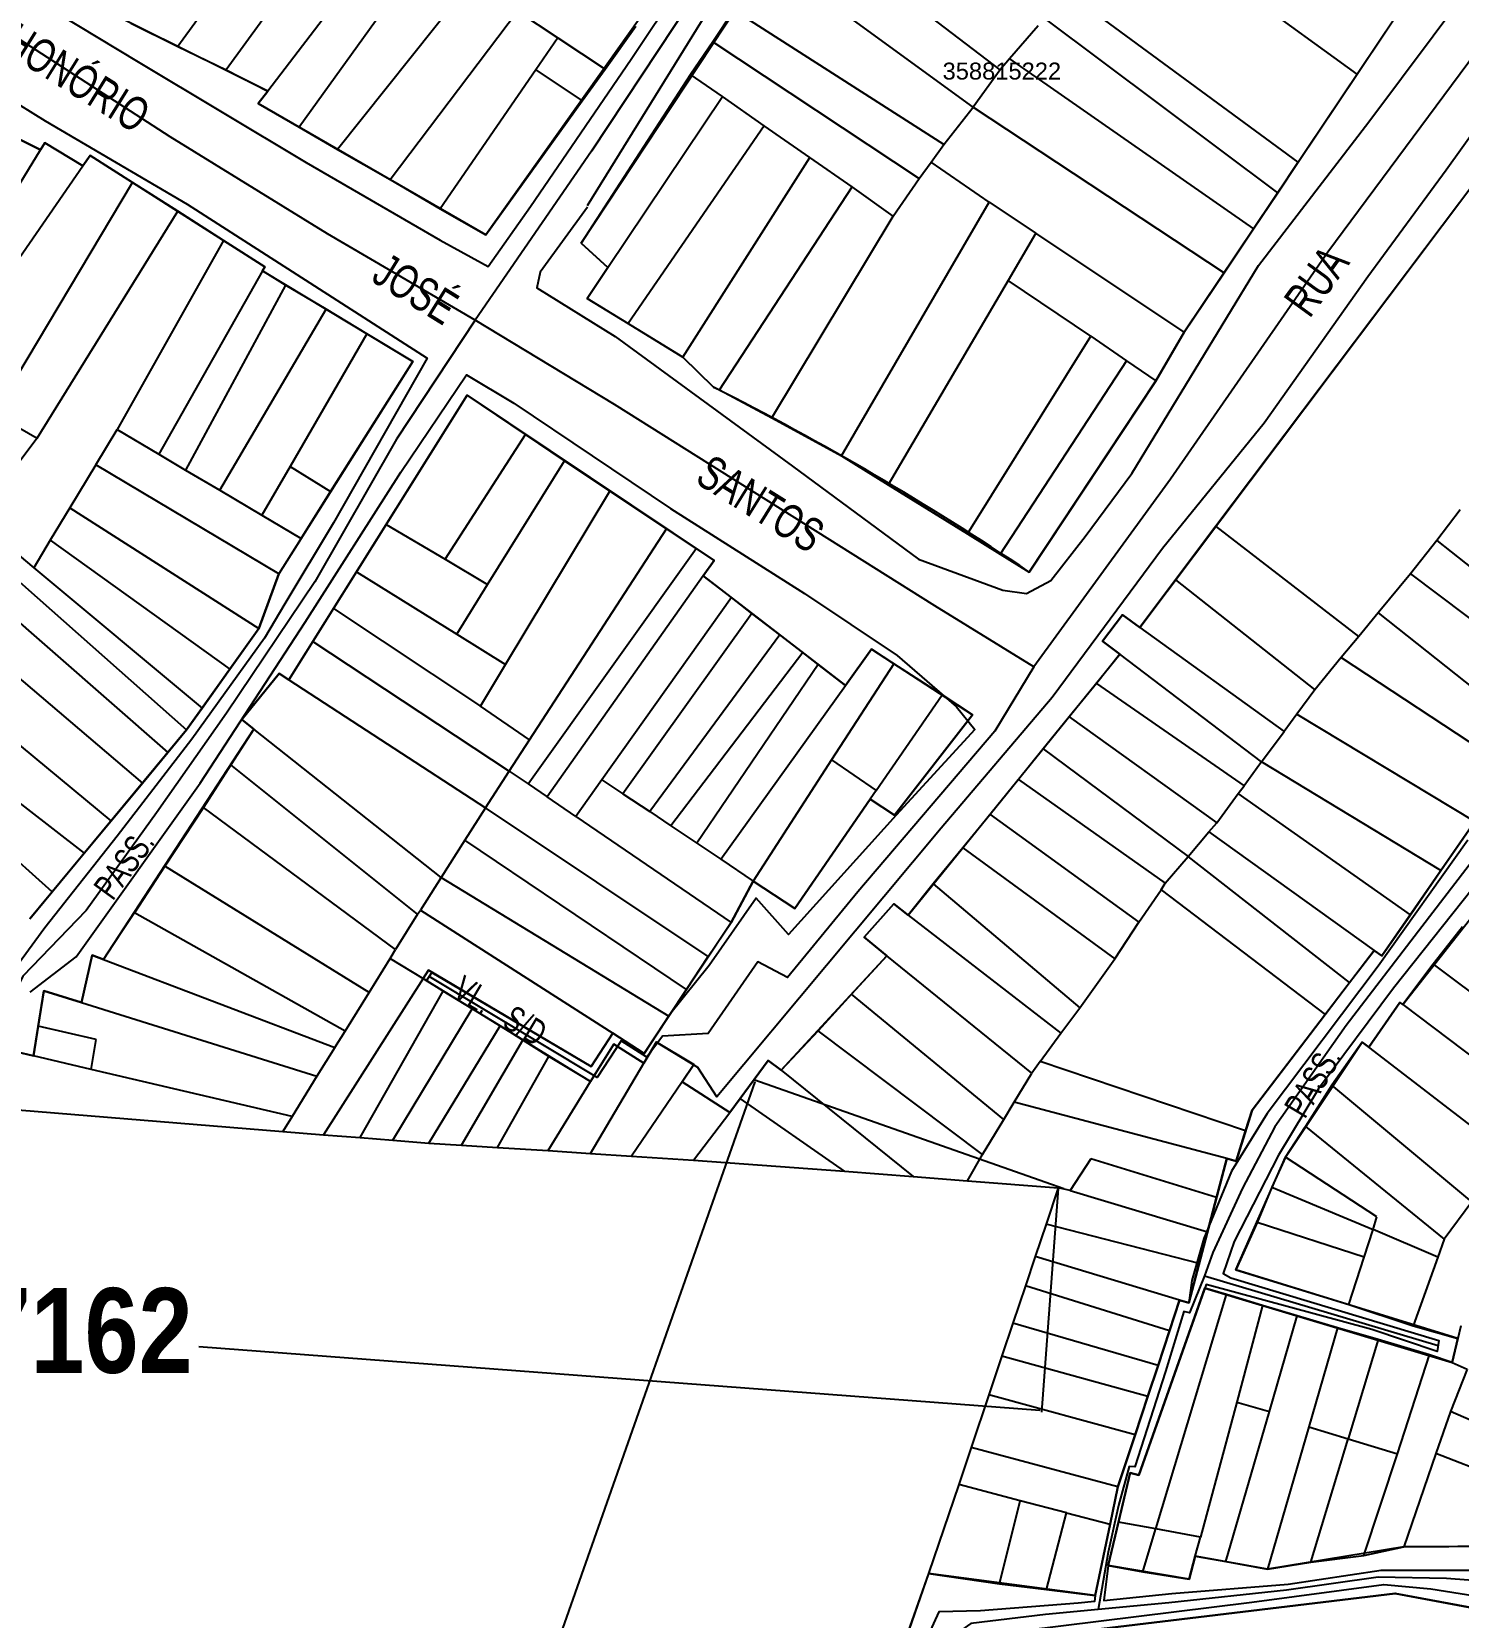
# Model space of a CAD drawing. Extents: x 201512 to 203323, y 4836571 to 4838029.
# Drawn here: x 201778.4 to 201946.7, y 4836963.6 to 4837150.5 of the extents above; entities that cross this region are included whole.
import ezdxf

# ---------------------------------------------------------------- set-up
doc = ezdxf.new("R2010")
doc.units = 0
doc.header["$LTSCALE"] = 1.5
doc.header["$MEASUREMENT"] = 0
doc.layers.get('0').update_dxf_attribs({"linetype": 'CONTINUOUS'})
doc.layers.get('Defpoints').update_dxf_attribs({"linetype": 'CONTINUOUS'})
for name, color, linetype in [('CD-MALHA-LOTES', 40, 'CONTINUOUS'), ('CD_TXT_QUADRA', 7, 'CONTINUOUS'), ('RU-QUADRAS', 6, 'CONTINUOUS'), ('SV-EIXO-RUA-N-PAV', 6, 'CONTINUOUS'), ('SV-RUA-NAO-PAV-S-GUIA-C-GUIA', 7, 'CONTINUOUS'), ('SV-TXT-RUA-N-PAV-S-GUIA-C-GUIA', 7, 'CONTINUOUS')]:
    doc.layers.add(name, color=color, linetype=linetype)
doc.styles.add('3588-15-2D_TXT$0$ARIAL', font='arial.ttf')
doc.styles.add('ARIAL', font='arial.ttf')
doc.styles.add('MONOTXT', font='arial.ttf', dxfattribs={"height": 0.2})
doc.styles.get("Standard").update_dxf_attribs({"font": 'swisscbo.ttf'})
doc.dimstyles.get("Standard").update_dxf_attribs({"dimtxt": 0.18, "dimasz": 0.18, "dimexe": 0.18, "dimexo": 0.0625, "dimgap": 0.09, "dimtad": 0, "dimtih": 1, "dimtoh": 1, "dimdec": 4, "dimzin": 0, "dimdsep": 46, "dimtxsty": 'Standard', "dimcen": 0.09, "dimadec": 0, "dimazin": 0, "dimtfac": 1, "dimtdec": 4, "dimtofl": 0, "dimtmove": 0, "dimatfit": 3, "dimfxl": 1, "dimtolj": 1, "dimtzin": 0, "dimarcsym": 0})

# ---------------------------------------------------------------- blocks, each defined once
blk = doc.blocks.new('*D14')
at = {"color": 0, "lineweight": -2, "transparency": 16777216}
for p, q in [((201651.5, 4837032.88), (201649.5, 4837006.52)), ((201899.51, 4837014.15), (201897.51, 4836987.79)), ((201649.7, 4837006.69), (201748.89, 4836999.2)), ((201897.35, 4836987.99), (201798.16, 4836995.48))]:
    blk.add_line(p, q, dxfattribs=at)
at = {"color": 0, "transparency": 16777216}
for points in [[(201649.7, 4837006.72), (201649.7, 4837006.66), (201649.52, 4837006.7)], [(201897.35, 4836988.02), (201897.35, 4836987.96), (201897.53, 4836987.97)]]:
    blk.add_solid(points, dxfattribs=at)
at = {"layer": 'Defpoints', "color": 0, "transparency": 16777216}
for p in [(201651.5, 4837032.94), (201899.51, 4837014.21), (201897.53, 4836987.97)]:
    blk.add_point(p, dxfattribs=at)
at = {"color": 0, "transparency": 16777216, "insert": (201773.52, 4836997.34), "char_height": 10, "attachment_point": 5}
blk.add_mtext('\\A1;248.7162', dxfattribs=at)
blk = doc.blocks.new('*D15')
at = {"color": 0, "lineweight": -2, "transparency": 16777216}
for p, q in [((201863.73, 4837026.73), (201809.9, 4836873.95)), ((201900.15, 4837014.09), (201863.62, 4837026.96)), ((201752.39, 4836710.72), (201806.22, 4836863.5)), ((201788.69, 4836697.74), (201752.16, 4836710.61))]:
    blk.add_line(p, q, dxfattribs=at)
at = {"color": 0, "transparency": 16777216}
for points in [[(201863.71, 4837026.74), (201863.76, 4837026.72), (201863.79, 4837026.9)], [(201752.36, 4836710.73), (201752.42, 4836710.71), (201752.33, 4836710.55)]]:
    blk.add_solid(points, dxfattribs=at)
at = {"layer": 'Defpoints', "color": 0, "transparency": 16777216}
for p in [(201863.79, 4837026.9), (201900.21, 4837014.06), (201788.75, 4836697.72)]:
    blk.add_point(p, dxfattribs=at)
at = {"color": 0, "transparency": 16777216, "insert": (201808.06, 4836868.72), "char_height": 10, "attachment_point": 5}
blk.add_mtext('\\A1;335.4065', dxfattribs=at)

msp = doc.modelspace()

# ---------------------------------------------------------------- linework, layer by layer
at = {"layer": 'CD-MALHA-LOTES', "linetype": 'Continuous'}
for p, q in [((201815.39, 4837175.78), (201795.65, 4837148.8)), ((201820.39, 4837172.2), (201801.37, 4837146.02)), ((201825.43, 4837168.59), (201806.27, 4837143.53)), ((201829.13, 4837165.94), (201809.99, 4837139.28)), ((201892.64, 4837146.03), (201868.77, 4837164.27)), ((201834.69, 4837161.95), (201814.51, 4837136.63)), ((201934.76, 4837145.52), (201911.31, 4837162.52)), ((201889.47, 4837141.62), (201865.35, 4837159.19)), ((201927.81, 4837135.16), (201900.36, 4837155.32)), ((201820.7, 4837133.12), (201835.74, 4837152.94)), ((201835.74, 4837152.94), (201840.48, 4837149.81)), ((201861.25, 4837153.06), (201858.75, 4837149.35)), ((201886, 4837137.23), (201861.25, 4837153.06)), ((201790.14, 4837151.54), (201795.65, 4837148.8)), ((201846.07, 4837146.13), (201849.7, 4837151.2)), ((201897.13, 4837151.23), (201893.77, 4837147.35)), ((201925.39, 4837131.54), (201897.9, 4837152.13)), ((201934.76, 4837145.52), (201938.26, 4837150.74)), ((201795.65, 4837148.8), (201801.37, 4837146.02)), ((201840.48, 4837149.81), (201837.88, 4837146.03)), ((201840.48, 4837149.81), (201846.07, 4837146.13)), ((201858.75, 4837149.35), (201856.14, 4837145.48)), ((201858.75, 4837149.35), (201883.12, 4837133.23)), ((201893.77, 4837147.35), (201892.64, 4837146.03)), ((201893.77, 4837147.35), (201922.53, 4837127.29)), ((201801.37, 4837146.02), (201806.27, 4837143.53)), ((201837.88, 4837146.03), (201826.6, 4837129.64)), ((201837.88, 4837146.03), (201843.35, 4837142.38)), ((201856.14, 4837145.48), (201843.25, 4837125.58)), ((201843.35, 4837142.38), (201846.07, 4837146.13)), ((201859.89, 4837142.88), (201856.14, 4837145.48)), ((201892.64, 4837146.03), (201889.47, 4837141.62)), ((201927.81, 4837135.16), (201934.76, 4837145.52)), ((201806.27, 4837143.53), (201805.15, 4837142.05)), ((201805.15, 4837142.05), (201809.99, 4837139.28)), ((201831.98, 4837126.6), (201843.35, 4837142.38)), ((201846.37, 4837122.72), (201859.89, 4837142.88)), ((201864.82, 4837139.45), (201859.89, 4837142.88)), ((201886, 4837137.23), (201889.47, 4837141.62)), ((201889.47, 4837141.62), (201919.07, 4837122.12)), ((201864.82, 4837139.45), (201848.78, 4837116.11)), ((201870.21, 4837135.7), (201864.82, 4837139.45)), ((201954.51, 4837140.56), (201918.1, 4837092.23)), ((201779.46, 4837136.59), (201774.46, 4837139.06)), ((201809.99, 4837139.28), (201814.51, 4837136.63)), ((201767.63, 4837117.22), (201779.46, 4837136.59)), ((201779.97, 4837137.41), (201779.46, 4837136.59)), ((201784.48, 4837134.72), (201779.97, 4837137.41)), ((201785.33, 4837135.93), (201784.48, 4837134.72)), ((201790.31, 4837132.76), (201785.33, 4837135.93)), ((201814.51, 4837136.63), (201820.7, 4837133.12)), ((201855.22, 4837112.16), (201870.21, 4837135.7)), ((201875.19, 4837132.24), (201870.21, 4837135.7)), ((201884.5, 4837135.14), (201886, 4837137.23)), ((201767.04, 4837109.54), (201784.48, 4837134.72)), ((201883.12, 4837133.23), (201884.5, 4837135.14)), ((201891.36, 4837130.43), (201884.5, 4837135.14)), ((201925.39, 4837131.54), (201927.81, 4837135.16)), ((201774.05, 4837105.51), (201790.31, 4837132.76)), ((201795.66, 4837129.36), (201790.31, 4837132.76)), ((201820.7, 4837133.12), (201826.6, 4837129.64)), ((201859.57, 4837108.32), (201875.19, 4837132.24)), ((201880.03, 4837128.79), (201875.19, 4837132.24)), ((201880.03, 4837128.79), (201883.12, 4837133.23)), ((201873.95, 4837100.52), (201891.36, 4837130.43)), ((201891.36, 4837130.43), (201896.86, 4837126.76)), ((201922.53, 4837127.29), (201925.39, 4837131.54)), ((201779.08, 4837102.62), (201795.66, 4837129.36)), ((201801.05, 4837125.93), (201795.66, 4837129.36)), ((201826.6, 4837129.64), (201831.98, 4837126.6)), ((201865.71, 4837104.99), (201880.03, 4837128.79)), ((201896.86, 4837126.76), (201893.59, 4837121.18)), ((201914.35, 4837115.09), (201896.86, 4837126.76)), ((201919.07, 4837122.12), (201922.53, 4837127.29)), ((201801.05, 4837125.93), (201788.5, 4837103.63)), ((201805.92, 4837122.82), (201801.05, 4837125.93)), ((201843.25, 4837125.58), (201846.37, 4837122.72)), ((201805.65, 4837122.34), (201805.92, 4837122.82)), ((201846.37, 4837122.72), (201843.93, 4837119.09)), ((201805.65, 4837122.34), (201793.43, 4837100.71)), ((201808.38, 4837120.64), (201805.65, 4837122.34)), ((201893.59, 4837121.18), (201879.46, 4837097.11)), ((201903.33, 4837114.62), (201893.59, 4837121.18)), ((201914.35, 4837115.09), (201919.07, 4837122.12)), ((201808.38, 4837120.64), (201796.59, 4837098.85)), ((201813.15, 4837117.81), (201808.38, 4837120.64)), ((201843.93, 4837119.09), (201848.78, 4837116.11)), ((201800.62, 4837096.46), (201813.15, 4837117.81)), ((201817.95, 4837114.91), (201813.15, 4837117.81)), ((201848.78, 4837116.11), (201855.22, 4837112.16)), ((201911.02, 4837109.37), (201914.35, 4837115.09)), ((201817.95, 4837114.91), (201808.9, 4837099.28)), ((201823.37, 4837111.64), (201817.95, 4837114.91)), ((201888.79, 4837091.35), (201903.33, 4837114.62)), ((201903.33, 4837114.62), (201907.56, 4837111.73)), ((201813.69, 4837096.34), (201823.37, 4837111.64)), ((201855.22, 4837112.16), (201858.85, 4837108.62)), ((201907.56, 4837111.73), (201892.66, 4837088.95)), ((201907.56, 4837111.73), (201911.02, 4837109.37)), ((201829.78, 4837107.66), (201820.24, 4837092.44)), ((201836.69, 4837103.03), (201829.78, 4837107.66)), ((201858.85, 4837108.62), (201859.57, 4837108.32)), ((201859.57, 4837108.32), (201865.71, 4837104.99)), ((201896.08, 4837086.83), (201911.02, 4837109.37)), ((201774.05, 4837105.51), (201779.08, 4837102.62)), ((201865.71, 4837104.99), (201873.95, 4837100.52)), ((201779.08, 4837102.62), (201776.31, 4837098.95)), ((201786, 4837099.48), (201788.5, 4837103.63)), ((201788.5, 4837103.63), (201793.43, 4837100.71)), ((201827.19, 4837088.34), (201836.69, 4837103.03)), ((201841.27, 4837099.95), (201836.69, 4837103.03)), ((201793.43, 4837100.71), (201796.59, 4837098.85)), ((201873.95, 4837100.52), (201879.46, 4837097.11)), ((201786, 4837099.48), (201782.92, 4837094.39)), ((201807.57, 4837086.62), (201786, 4837099.48)), ((201796.59, 4837098.85), (201800.62, 4837096.46)), ((201808.9, 4837099.28), (201805.58, 4837093.54)), ((201808.9, 4837099.28), (201813.69, 4837096.34)), ((201832.2, 4837085.35), (201841.27, 4837099.95)), ((201846.62, 4837096.37), (201841.27, 4837099.95)), ((201800.62, 4837096.46), (201805.58, 4837093.54)), ((201879.46, 4837097.11), (201888.79, 4837091.35)), ((201810.2, 4837090.8), (201813.69, 4837096.34)), ((201834.32, 4837075.94), (201846.62, 4837096.37)), ((201853.3, 4837091.93), (201846.62, 4837096.37)), ((201771.84, 4837093.03), (201778.67, 4837087.34)), ((201782.92, 4837094.39), (201780.63, 4837090.59)), ((201782.92, 4837094.39), (201805.21, 4837080.16)), ((201805.58, 4837093.54), (201810.2, 4837090.8)), ((201946.92, 4837094.16), (201944.14, 4837090.54)), ((201770.58, 4837091.36), (201796.68, 4837068.21)), ((201810.2, 4837090.8), (201807.57, 4837086.62)), ((201820.24, 4837092.44), (201816.76, 4837086.87)), ((201820.24, 4837092.44), (201827.19, 4837088.34)), ((201837.14, 4837067.03), (201853.3, 4837091.93)), ((201856.81, 4837089.61), (201853.3, 4837091.93)), ((201888.79, 4837091.35), (201892.66, 4837088.95)), ((201918.1, 4837092.23), (201913.32, 4837085.9)), ((201934.97, 4837079.24), (201918.1, 4837092.23)), ((201780.63, 4837090.59), (201778.67, 4837087.34)), ((201780.63, 4837090.59), (201801.8, 4837075.37)), ((201837, 4837061.85), (201856.81, 4837089.61)), ((201858.93, 4837088.19), (201856.81, 4837089.61)), ((201892.66, 4837088.95), (201896.08, 4837086.83)), ((201944.14, 4837090.54), (201941.05, 4837086.63)), ((201944.14, 4837090.54), (201962.55, 4837076.03)), ((201768.35, 4837088.41), (201794.48, 4837065.54)), ((201778.67, 4837087.34), (201798.53, 4837070.79)), ((201827.19, 4837088.34), (201832.2, 4837085.35)), ((201857.64, 4837086.36), (201858.93, 4837088.19)), ((201805.21, 4837080.16), (201807.57, 4837086.62)), ((201816.76, 4837086.87), (201814.02, 4837082.53)), ((201816.76, 4837086.87), (201828.58, 4837079.52)), ((201828.58, 4837079.52), (201832.2, 4837085.35)), ((201857.64, 4837086.36), (201839.23, 4837060.33)), ((201860.97, 4837083.81), (201857.64, 4837086.36)), ((201913.32, 4837085.9), (201909.13, 4837080.29)), ((201913.32, 4837085.9), (201929.75, 4837072.92)), ((201941.05, 4837086.63), (201937.23, 4837082.03)), ((201941.05, 4837086.63), (201959.97, 4837072.33)), ((201765.23, 4837084.27), (201791.49, 4837061.94)), ((201860.97, 4837083.81), (201845.67, 4837062.32)), ((201863.38, 4837081.94), (201860.97, 4837083.81)), ((201814.02, 4837082.53), (201811.59, 4837078.65)), ((201814.02, 4837082.53), (201831.37, 4837071.01)), ((201863.38, 4837081.94), (201848.17, 4837060.68)), ((201866.65, 4837079.43), (201863.38, 4837081.94)), ((201907.08, 4837081.77), (201904.74, 4837078.68)), ((201909.13, 4837080.29), (201907.08, 4837081.77)), ((201937.23, 4837082.03), (201934.97, 4837079.24)), ((201937.23, 4837082.03), (201956.22, 4837066.94)), ((201801.8, 4837075.37), (201805.21, 4837080.16)), ((201909.13, 4837080.29), (201926.14, 4837068.02)), ((201811.59, 4837078.65), (201808.76, 4837074.12)), ((201811.59, 4837078.65), (201834.75, 4837063.35)), ((201828.58, 4837079.52), (201834.32, 4837075.94)), ((201866.65, 4837079.43), (201851.32, 4837058.58)), ((201869.37, 4837077.35), (201866.65, 4837079.43)), ((201877.47, 4837077.74), (201874.4, 4837073.46)), ((201880.11, 4837076.01), (201877.47, 4837077.74)), ((201904.74, 4837078.68), (201906.75, 4837077.14)), ((201934.97, 4837079.24), (201932.86, 4837076.74)), ((201787.81, 4837057.5), (201764.13, 4837077.09)), ((201831.37, 4837071.01), (201834.32, 4837075.94)), ((201869.37, 4837077.35), (201853.83, 4837056.92)), ((201871.18, 4837075.91), (201856.89, 4837054.85)), ((201871.18, 4837075.91), (201869.37, 4837077.35)), ((201874.4, 4837073.46), (201871.18, 4837075.91)), ((201880.11, 4837076.01), (201872.77, 4837064.67)), ((201885.8, 4837072.34), (201880.11, 4837076.01)), ((201906.75, 4837077.14), (201904, 4837073.68)), ((201923.49, 4837064.45), (201906.75, 4837077.14)), ((201932.86, 4837076.74), (201929.75, 4837072.92)), ((201932.86, 4837076.74), (201953.58, 4837063.12)), ((201798.53, 4837070.79), (201801.8, 4837075.37)), ((201807.63, 4837074.85), (201803.21, 4837069.45)), ((201808.76, 4837074.12), (201807.63, 4837074.85)), ((201808.76, 4837074.12), (201831.97, 4837059.02)), ((201760.14, 4837072.62), (201784.64, 4837053.68)), ((201859.71, 4837052.98), (201874.4, 4837073.46)), ((201878.04, 4837061.07), (201885.8, 4837072.34)), ((201889.41, 4837070.01), (201885.8, 4837072.34)), ((201904, 4837073.68), (201900.81, 4837069.75)), ((201904, 4837073.68), (201921.42, 4837061.63)), ((201929.75, 4837072.92), (201927.65, 4837070.08)), ((201796.68, 4837068.21), (201798.53, 4837070.79)), ((201837.14, 4837067.03), (201831.37, 4837071.01)), ((201780.86, 4837049.12), (201759.15, 4837068.41)), ((201803.21, 4837069.45), (201804.65, 4837068.31)), ((201880.19, 4837058.15), (201889.41, 4837070.01)), ((201900.81, 4837069.75), (201897.73, 4837065.98)), ((201900.81, 4837069.75), (201918.2, 4837057.27)), ((201927.65, 4837070.08), (201926.14, 4837068.02)), ((201927.65, 4837070.08), (201948.65, 4837057.41)), ((201794.48, 4837065.54), (201796.68, 4837068.21)), ((201804.65, 4837068.31), (201801.92, 4837064.1)), ((201826.72, 4837050.81), (201804.65, 4837068.31)), ((201834.75, 4837063.35), (201837.14, 4837067.03)), ((201923.49, 4837064.45), (201926.14, 4837068.02)), ((201791.49, 4837061.94), (201794.48, 4837065.54)), ((201872.77, 4837064.67), (201863.54, 4837050.4)), ((201872.77, 4837064.67), (201878.04, 4837061.07)), ((201897.73, 4837065.98), (201894.8, 4837062.36)), ((201897.73, 4837065.98), (201914.81, 4837053.29)), ((201801.92, 4837064.1), (201798.68, 4837059.07)), ((201823.94, 4837046.48), (201801.92, 4837064.1)), ((201831.97, 4837059.02), (201834.75, 4837063.35)), ((201834.75, 4837063.35), (201837, 4837061.85)), ((201923.49, 4837064.45), (201921.42, 4837061.63)), ((201944.63, 4837051.62), (201923.49, 4837064.45)), ((201787.81, 4837057.5), (201791.49, 4837061.94)), ((201837, 4837061.85), (201839.23, 4837060.33)), ((201845.67, 4837062.32), (201842.6, 4837058.01)), ((201845.67, 4837062.32), (201848.17, 4837060.68)), ((201878.04, 4837061.07), (201877.34, 4837060.06)), ((201894.8, 4837062.36), (201891.46, 4837058.24)), ((201894.8, 4837062.36), (201912.12, 4837050.14)), ((201920.74, 4837060.72), (201921.42, 4837061.63)), ((201798.68, 4837059.07), (201794.15, 4837052.16)), ((201821.36, 4837042.31), (201798.68, 4837059.07)), ((201831.97, 4837059.02), (201829.53, 4837055.22)), ((201858.23, 4837041.5), (201831.97, 4837059.02)), ((201842.6, 4837058.01), (201839.23, 4837060.33)), ((201848.17, 4837060.68), (201851.32, 4837058.58)), ((201868.45, 4837047.14), (201877.34, 4837060.06)), ((201877.34, 4837060.06), (201880.19, 4837058.15)), ((201918.2, 4837057.27), (201920.74, 4837060.72)), ((201941.03, 4837046.41), (201920.74, 4837060.72)), ((201784.64, 4837053.68), (201787.81, 4837057.5)), ((201842.6, 4837058.01), (201860.91, 4837045.52)), ((201851.32, 4837058.58), (201853.83, 4837056.92)), ((201891.46, 4837058.24), (201888.27, 4837054.32)), ((201891.46, 4837058.24), (201908.99, 4837045.53)), ((201917.27, 4837056.18), (201918.2, 4837057.27)), ((201944.63, 4837051.62), (201948.65, 4837057.41)), ((201853.83, 4837056.92), (201856.89, 4837054.85)), ((201914.81, 4837053.29), (201917.27, 4837056.18)), ((201917.27, 4837056.18), (201936.78, 4837042.2)), ((201780.86, 4837049.12), (201784.64, 4837053.68)), ((201829.53, 4837055.22), (201826.72, 4837050.81)), ((201855.65, 4837037.61), (201829.53, 4837055.22)), ((201856.89, 4837054.85), (201859.71, 4837052.98)), ((201888.27, 4837054.32), (201884.75, 4837050.06)), ((201888.27, 4837054.32), (201906.18, 4837041.24)), ((201794.15, 4837052.16), (201790.54, 4837046.64)), ((201818.22, 4837037.25), (201794.15, 4837052.16)), ((201859.71, 4837052.98), (201863.54, 4837050.4)), ((201912.12, 4837050.14), (201914.81, 4837053.29)), ((201933.85, 4837038.42), (201914.81, 4837053.29)), ((201941.03, 4837046.41), (201944.63, 4837051.62)), ((201826.72, 4837050.81), (201824.27, 4837046.98)), ((201826.72, 4837050.81), (201853.57, 4837034.46)), ((201860.91, 4837045.52), (201863.54, 4837050.4)), ((201863.54, 4837050.4), (201868.45, 4837047.14)), ((201884.75, 4837050.06), (201881.8, 4837046.38)), ((201884.75, 4837050.06), (201902.03, 4837035.46)), ((201911.66, 4837049.35), (201912.12, 4837050.14)), ((201778.23, 4837045.95), (201780.86, 4837049.12)), ((201908.99, 4837045.53), (201911.66, 4837049.35)), ((201911.66, 4837049.35), (201930.98, 4837034.65)), ((201790.54, 4837046.64), (201786.89, 4837041.15)), ((201815.39, 4837032.69), (201790.54, 4837046.64)), ((201823.94, 4837046.48), (201821.36, 4837042.31)), ((201823.94, 4837046.48), (201824.27, 4837046.98)), ((201824.27, 4837046.98), (201846.96, 4837032.45)), ((201880.11, 4837047.69), (201876.61, 4837043.77)), ((201881.8, 4837046.38), (201880.11, 4837047.69)), ((201881.8, 4837046.38), (201899.8, 4837032.46)), ((201937.66, 4837041.57), (201941.03, 4837046.41)), ((201858.23, 4837041.5), (201860.91, 4837045.52)), ((201906.18, 4837041.24), (201908.99, 4837045.53)), ((201947.19, 4837044.99), (201943.71, 4837040.6)), ((201820.73, 4837041.27), (201821.36, 4837042.31)), ((201876.61, 4837043.77), (201879.29, 4837041.59)), ((201933.85, 4837038.42), (201936.78, 4837042.2)), ((201936.78, 4837042.2), (201937.66, 4837041.57)), ((201785.56, 4837041.65), (201784.31, 4837036.06)), ((201786.89, 4837041.15), (201785.56, 4837041.65)), ((201786.89, 4837041.15), (201814.19, 4837030.76)), ((201818.22, 4837037.25), (201820.73, 4837041.27)), ((201820.73, 4837041.27), (201824.62, 4837038.89)), ((201855.65, 4837037.61), (201858.23, 4837041.5)), ((201879.29, 4837041.59), (201875.11, 4837037.07)), ((201896.37, 4837027.75), (201879.29, 4837041.59)), ((201902.03, 4837035.46), (201906.18, 4837041.24)), ((201943.71, 4837040.6), (201940.13, 4837035.83)), ((201943.71, 4837040.6), (201960.03, 4837028.32)), ((201824.62, 4837038.89), (201812.84, 4837020.49)), ((201824.62, 4837038.89), (201825.25, 4837039.88)), ((201826.95, 4837037.42), (201824.62, 4837038.89)), ((201825.25, 4837039.88), (201844.43, 4837028.55)), ((201779.88, 4837037.44), (201779.18, 4837033.27)), ((201784.31, 4837036.06), (201779.88, 4837037.44)), ((201815.39, 4837032.69), (201818.22, 4837037.25)), ((201817.16, 4837020.15), (201826.95, 4837037.42)), ((201830.37, 4837035.34), (201826.95, 4837037.42)), ((201853.57, 4837034.46), (201855.65, 4837037.61)), ((201875.11, 4837037.07), (201871.19, 4837032.73)), ((201893.07, 4837022.28), (201875.11, 4837037.07)), ((201930.98, 4837034.65), (201933.85, 4837038.42)), ((201784.31, 4837036.06), (201812.07, 4837027.38)), ((201821.02, 4837019.85), (201830.37, 4837035.34)), ((201833.67, 4837033.31), (201830.37, 4837035.34)), ((201899.8, 4837032.46), (201902.03, 4837035.46)), ((201939.8, 4837036.07), (201936.15, 4837030.81)), ((201940.13, 4837035.83), (201939.8, 4837036.07)), ((201940.13, 4837035.83), (201956.45, 4837023.5)), ((201779.18, 4837033.27), (201778.64, 4837029.78)), ((201786.03, 4837031.71), (201779.18, 4837033.27)), ((201825.29, 4837019.51), (201833.67, 4837033.31)), ((201836.35, 4837031.64), (201833.67, 4837033.31)), ((201850.66, 4837030.08), (201853.57, 4837034.46)), ((201922.38, 4837023.4), (201930.98, 4837034.65)), ((201785.44, 4837028.16), (201786.03, 4837031.71)), ((201814.19, 4837030.76), (201815.39, 4837032.69)), ((201829.11, 4837019.27), (201836.35, 4837031.64)), ((201839.43, 4837029.73), (201836.35, 4837031.64)), ((201847.1, 4837031.16), (201844.34, 4837026.75)), ((201844.43, 4837028.55), (201846.96, 4837032.45)), ((201846.96, 4837032.45), (201850.66, 4837030.08)), ((201850.63, 4837028.91), (201847.1, 4837031.16)), ((201852.12, 4837031.39), (201850.63, 4837028.91)), ((201856.54, 4837028.76), (201852.12, 4837031.39)), ((201871.19, 4837032.73), (201866.82, 4837028.08)), ((201890.58, 4837018.14), (201871.19, 4837032.73)), ((201897.37, 4837029.11), (201899.8, 4837032.46)), ((201935.36, 4837031.39), (201931.75, 4837026.34)), ((201936.15, 4837030.81), (201935.36, 4837031.39)), ((201778.64, 4837029.78), (201775.97, 4837030.41)), ((201785.44, 4837028.16), (201778.64, 4837029.78)), ((201814.19, 4837030.76), (201812.07, 4837027.38)), ((201833.38, 4837018.99), (201839.43, 4837029.73)), ((201844.34, 4837026.75), (201839.43, 4837029.73)), ((201865.28, 4837029.23), (201862, 4837024.74)), ((201866.82, 4837028.08), (201865.28, 4837029.23)), ((201897.37, 4837029.11), (201896.37, 4837027.75)), ((201921.6, 4837020.93), (201897.37, 4837029.11)), ((201952.51, 4837018.23), (201936.15, 4837030.81)), ((201809.14, 4837022.62), (201785.44, 4837028.16)), ((201812.07, 4837027.38), (201809.14, 4837022.62)), ((201844.35, 4837018.28), (201850.63, 4837028.91)), ((201855.13, 4837026.73), (201856.54, 4837028.76)), ((201866.82, 4837028.08), (201882.38, 4837015.55)), ((201894.31, 4837024.34), (201896.37, 4837027.75)), ((201839.33, 4837018.61), (201844.34, 4837026.75)), ((201855.13, 4837026.73), (201849.18, 4837017.97)), ((201860.77, 4837023.1), (201855.13, 4837026.73)), ((201931.75, 4837026.34), (201928.66, 4837021.45)), ((201948.29, 4837012.59), (201931.75, 4837026.34)), ((201774.86, 4837023.58), (201808.06, 4837020.86)), ((201862, 4837024.74), (201860.77, 4837023.1)), ((201874.3, 4837016.19), (201862, 4837024.74)), ((201893.07, 4837022.28), (201894.31, 4837024.34)), ((201919.38, 4837017.67), (201894.31, 4837024.34)), ((201809.14, 4837022.62), (201808.06, 4837020.86)), ((201856.48, 4837017.5), (201860.77, 4837023.1)), ((201890.58, 4837018.14), (201893.07, 4837022.28)), ((201921.6, 4837020.93), (201922.38, 4837023.4)), ((201808.06, 4837020.86), (201812.84, 4837020.49)), ((201812.84, 4837020.49), (201817.16, 4837020.15)), ((201817.16, 4837020.15), (201821.02, 4837019.85)), ((201821.02, 4837019.85), (201825.29, 4837019.51)), ((201920.49, 4837017.37), (201921.6, 4837020.93)), ((201926.29, 4837017.84), (201928.66, 4837021.45)), ((201928.66, 4837021.45), (201945.01, 4837008.16)), ((201825.29, 4837019.51), (201829.11, 4837019.27)), ((201829.11, 4837019.27), (201833.38, 4837018.99)), ((201833.38, 4837018.99), (201839.33, 4837018.61)), ((201839.33, 4837018.61), (201844.35, 4837018.28)), ((201844.35, 4837018.28), (201849.18, 4837017.97)), ((201849.18, 4837017.97), (201856.48, 4837017.5)), ((201888.79, 4837015.05), (201890.58, 4837018.14)), ((201856.48, 4837017.5), (201874.3, 4837016.19)), ((201874.3, 4837016.19), (201882.38, 4837015.55)), ((201903.34, 4837017.66), (201900.91, 4837013.92)), ((201918.18, 4837013.09), (201903.34, 4837017.66)), ((201918.18, 4837013.09), (201919.38, 4837017.67)), ((201919.38, 4837017.67), (201920.49, 4837017.37)), ((201926.29, 4837017.84), (201924.71, 4837014.29)), ((201937.06, 4837010.8), (201926.29, 4837017.84)), ((201882.38, 4837015.55), (201888.79, 4837015.05)), ((201888.79, 4837015.05), (201899.51, 4837014.21)), ((201899.51, 4837014.21), (201898.08, 4837009.95)), ((201900.91, 4837013.92), (201899.51, 4837014.21)), ((201924.71, 4837014.29), (201922.97, 4837010.13)), ((201924.71, 4837014.29), (201936.64, 4837009.33)), ((201900.91, 4837013.92), (201917.11, 4837009.03)), ((201917.11, 4837009.03), (201918.18, 4837013.09)), ((201948.29, 4837012.59), (201945.01, 4837008.16)), ((201936.64, 4837009.33), (201937.06, 4837010.8)), ((201898.08, 4837009.95), (201896.79, 4837006.12)), ((201916.13, 4837005.29), (201898.08, 4837009.95)), ((201916.13, 4837005.29), (201917.11, 4837009.03)), ((201922.97, 4837010.13), (201920.43, 4837004.57)), ((201935.59, 4837006.07), (201922.97, 4837010.13)), ((201935.59, 4837006.07), (201936.64, 4837009.33)), ((201944.26, 4837006.06), (201936.64, 4837009.33)), ((201945.01, 4837008.16), (201944.26, 4837006.06)), ((201896.79, 4837006.12), (201895.64, 4837002.69)), ((201913.81, 4837001), (201896.79, 4837006.12)), ((201914.91, 4837000.66), (201916.13, 4837005.29)), ((201933.79, 4837000.47), (201935.59, 4837006.07)), ((201944.26, 4837006.06), (201941.37, 4836997.95)), ((201920.43, 4837004.57), (201933.79, 4837000.47)), ((201895.64, 4837002.69), (201894.16, 4836998.28)), ((201912.62, 4836997.37), (201895.64, 4837002.69)), ((201916.81, 4837002.41), (201908.99, 4836980.36)), ((201911.02, 4836974.03), (201919.33, 4837001.66)), ((201919.33, 4837001.66), (201916.81, 4837002.41)), ((201923.61, 4837000.34), (201919.33, 4837001.66)), ((201912.62, 4836997.37), (201913.81, 4837001)), ((201913.81, 4837001), (201914.91, 4837000.66)), ((201923.61, 4837000.34), (201920.55, 4836988.95)), ((201927.7, 4836999.15), (201923.61, 4837000.34)), ((201933.79, 4837000.47), (201941.37, 4836997.95)), ((201894.16, 4836998.28), (201892.86, 4836994.42)), ((201911.27, 4836993.3), (201894.16, 4836998.28)), ((201911.27, 4836993.3), (201912.62, 4836997.37)), ((201924.42, 4836987.87), (201927.7, 4836999.15)), ((201932.43, 4836997.74), (201927.7, 4836999.15)), ((201932.43, 4836997.74), (201929.04, 4836986.05)), ((201937.23, 4836996.33), (201932.43, 4836997.74)), ((201941.37, 4836997.95), (201946.64, 4836996.48)), ((201946.99, 4836997.95), (201946.64, 4836996.48)), ((201937.23, 4836996.33), (201933.69, 4836984.64)), ((201943.28, 4836994.52), (201937.23, 4836996.33)), ((201946.64, 4836996.48), (201945.97, 4836993.64)), ((201892.86, 4836994.42), (201891.32, 4836989.84)), ((201892.86, 4836994.42), (201910.08, 4836989.68)), ((201939.53, 4836982.87), (201943.28, 4836994.52)), ((201945.97, 4836993.64), (201943.28, 4836994.52)), ((201945.97, 4836993.64), (201947.72, 4836992.85)), ((201910.08, 4836989.68), (201911.27, 4836993.3)), ((201947.72, 4836992.85), (201945.75, 4836987.84)), ((201891.32, 4836989.84), (201889.23, 4836983.61)), ((201908.57, 4836985.11), (201891.32, 4836989.84)), ((201908.57, 4836985.11), (201910.08, 4836989.68)), ((201920.55, 4836988.95), (201916.27, 4836973.04)), ((201920.55, 4836988.95), (201924.42, 4836987.87)), ((201919.28, 4836970.16), (201924.42, 4836987.87)), ((201945.75, 4836987.84), (201944.03, 4836982.92)), ((201959.17, 4836982.09), (201945.75, 4836987.84)), ((201906.55, 4836978.96), (201908.57, 4836985.11)), ((201929.04, 4836986.05), (201924.17, 4836969.26)), ((201929.04, 4836986.05), (201933.69, 4836984.64)), ((201929.3, 4836970.1), (201933.69, 4836984.64)), ((201933.69, 4836984.64), (201939.53, 4836982.87)), ((201889.23, 4836983.61), (201887.77, 4836979.27)), ((201906.55, 4836978.96), (201889.23, 4836983.61)), ((201935.55, 4836970.89), (201939.53, 4836982.87)), ((201944.03, 4836982.92), (201940.28, 4836971.91)), ((201956.69, 4836977.99), (201944.03, 4836982.92)), ((201908, 4836980.63), (201906.61, 4836974.8)), ((201908.99, 4836980.36), (201908, 4836980.63)), ((201887.77, 4836979.27), (201884.21, 4836968.75)), ((201895.03, 4836977.33), (201887.77, 4836979.27)), ((201905.64, 4836974.59), (201906.55, 4836978.96)), ((201892.57, 4836967.56), (201895.03, 4836977.33)), ((201900.48, 4836975.92), (201895.03, 4836977.33)), ((201898.1, 4836966.87), (201900.48, 4836975.92)), ((201900.48, 4836975.92), (201905.64, 4836974.59)), ((201903.87, 4836966.15), (201905.64, 4836974.59)), ((201906.61, 4836974.8), (201905.4, 4836969.69)), ((201911.02, 4836974.03), (201906.61, 4836974.8)), ((201909.49, 4836968.95), (201910.99, 4836973.93)), ((201910.99, 4836973.93), (201911.02, 4836974.03)), ((201916.27, 4836973.04), (201911.02, 4836974.03)), ((201915.66, 4836970.79), (201916.27, 4836973.04)), ((201935.55, 4836970.89), (201940.28, 4836971.91)), ((201940.28, 4836971.91), (201953.01, 4836971.98)), ((201905.4, 4836969.69), (201909.49, 4836968.95)), ((201914.93, 4836968.08), (201915.66, 4836970.79)), ((201915.66, 4836970.79), (201919.28, 4836970.16)), ((201919.28, 4836970.16), (201924.17, 4836969.26)), ((201924.17, 4836969.26), (201929.3, 4836970.1)), ((201929.3, 4836970.1), (201935.55, 4836970.89)), ((201884.21, 4836968.75), (201866.23, 4836917)), ((201884.21, 4836968.75), (201892.57, 4836967.56)), ((201892.57, 4836967.56), (201898.1, 4836966.87)), ((201909.49, 4836968.95), (201914.93, 4836968.08)), ((201939.24, 4836966.4), (201892.85, 4836960.81)), ((201898.1, 4836966.87), (201903.87, 4836966.15)), ((201951.43, 4836964.14), (201939.24, 4836966.4))]:
    msp.add_line(p, q, dxfattribs=at)
msp.add_point((201939.24, 4836966.4), dxfattribs=at)
at = {"layer": 'RU-QUADRAS', "color": 6, "linetype": 'Continuous'}
for points in [[(201779.44, 4837158.65, 0.0087941078), (201817.78, 4837217.1), (201816.61, 4837217.97, 0.066505266), (201824.12, 4837231.49), (201853.45, 4837220.28), (201851.98, 4837218.13), (201861.03, 4837212.63), (201862.76, 4837214.83, -0.039343828), (201884.79, 4837200.86), (201831.98, 4837126.6), (201805.15, 4837142.05), (201806.27, 4837143.53), (201786.47, 4837153.36)], [(201843.25, 4837125.58), (201883.24, 4837186.15), (201886.72, 4837190.46), (201887.72, 4837189.61), (201890.92, 4837193.76), (201892.03, 4837192.8), (201895.14, 4837197.01), (201922.53, 4837178.02), (201923.17, 4837178.91), (201945.37, 4837161.35), (201914.35, 4837115.09), (201910.97, 4837109.29), (201896.08, 4837086.83, 0.0308277434), (201858.85, 4837108.62), (201855.22, 4837112.16), (201843.93, 4837119.09), (201846.37, 4837122.72)]]:
    msp.add_lwpolyline(points, format="xyb", close=True, dxfattribs=at)
for points in [[(201775.97, 4837030.41), (201778.64, 4837029.78), (201779.88, 4837037.44), (201784.31, 4837036.06), (201785.56, 4837041.65), (201786.89, 4837041.15), (201804.65, 4837068.31), (201803.21, 4837069.45), (201807.63, 4837074.85), (201808.76, 4837074.12), (201829.78, 4837107.66), (201858.93, 4837088.19), (201857.64, 4837086.36), (201874.4, 4837073.46), (201877.47, 4837077.74), (201889.41, 4837070.01), (201880.19, 4837058.15), (201877.34, 4837060.06), (201868.45, 4837047.14), (201863.54, 4837050.4), (201860.91, 4837045.52), (201850.66, 4837030.08), (201846.96, 4837032.45), (201844.43, 4837028.55), (201825.25, 4837039.88), (201824.62, 4837038.89), (201844.34, 4837026.75), (201847.1, 4837031.16), (201850.63, 4837028.91), (201852.12, 4837031.39), (201856.54, 4837028.76), (201855.13, 4837026.73), (201860.77, 4837023.1), (201865.28, 4837029.23), (201866.82, 4837028.08), (201879.29, 4837041.59), (201876.61, 4837043.77), (201880.11, 4837047.69), (201881.8, 4837046.38), (201906.75, 4837077.14), (201904.74, 4837078.68), (201907.08, 4837081.77), (201909.13, 4837080.29), (201954.51, 4837140.56)], [(201774.46, 4837139.06), (201779.46, 4837136.59), (201779.97, 4837137.41), (201784.48, 4837134.72), (201785.33, 4837135.93), (201805.92, 4837122.82), (201805.65, 4837122.34), (201823.37, 4837111.64), (201807.57, 4837086.62), (201805.21, 4837080.16), (201796.68, 4837068.21), (201778.23, 4837045.95)], [(201953.01, 4836971.98), (201940.28, 4836971.91), (201924.17, 4836969.26), (201915.66, 4836970.79), (201914.93, 4836968.08), (201905.4, 4836969.69), (201908, 4836980.63), (201908.99, 4836980.36), (201916.81, 4837002.41), (201945.97, 4836993.64), (201946.64, 4836996.48), (201920.43, 4837004.57), (201926.29, 4837017.84), (201935.36, 4837031.39), (201936.15, 4837030.81), (201939.8, 4837036.07), (201940.13, 4837035.83), (201976.5, 4837082.03)], [(201948.65, 4837057.41), (201937.66, 4837041.57), (201936.78, 4837042.21), (201922.38, 4837023.4), (201920.49, 4837017.37), (201919.38, 4837017.67), (201914.91, 4837000.66), (201913.81, 4837001), (201906.55, 4836978.96), (201903.87, 4836966.15), (201884.21, 4836968.75), (201841.7, 4836848.13)]]:
    msp.add_lwpolyline(points, dxfattribs=at)
msp.add_lwpolyline([(201891.22, 4836956.39), (201892.85, 4836960.81), (201939.24, 4836966.4), (201951.43, 4836964.14), (201989.08, 4836937.15), (202026.43, 4836904.08), (202030.07, 4836901.02), (202030.78, 4836901.87), (202090.34, 4836851.85), (202089.67, 4836851.1), (202097.4, 4836844.67), (202093.55, 4836840.31), (202094.56, 4836839.4), (202089.58, 4836837.38), (202071.52, 4836833.68), (202069.91, 4836835.12), (202060.51, 4836831.86), (202039.05, 4836829.05), (202006.92, 4836856.91), (202007.51, 4836857.61), (201964.69, 4836892.7), (201965.57, 4836893.75)], close=True, dxfattribs=at)
at = {"layer": 'SV-EIXO-RUA-N-PAV'}
for p, q in [((201794.782407, 4837138.130032), (201775.611495, 4837150.498363)), ((201813.334903, 4837126.689326), (201794.782407, 4837138.130032)), ((201830.73398, 4837116.533994), (201813.334903, 4837126.689326)), ((201847.181058, 4837106.576734), (201830.73398, 4837116.533994)), ((201884.964702, 4837082.840855), (201847.181058, 4837106.576734)), ((201896.618633, 4837075.656672), (201884.964702, 4837082.840855))]:
    msp.add_line(p, q, dxfattribs=at)
for points in [[(201939.801414, 4837269.795052), (201934.20025, 4837260.225188), (201920.49178, 4837242.362636), (201905.537086, 4837222.838452), (201890.582392, 4837204.145085), (201885.182086, 4837196.25233), (201871.473616, 4837177.558962), (201858.180554, 4837157.203962), (201844.472085, 4837136.433553), (201830.73398, 4837116.533994)], [(201951.432929, 4837151.669177), (201931.282672, 4837124.531324), (201912.72752, 4837097.790076), (201896.618633, 4837075.656672), (201892.017921, 4837068.06014), (201875.849808, 4837049.136099), (201867.582024, 4837039.031029), (201864.091181, 4837040.868314), (201858.211867, 4837032.416801), (201852.837807, 4837032.095276), (201851.000522, 4837029.61494), (201847.969001, 4837031.54409), (201845.121208, 4837027.226469), (201825.29594, 4837039.12634)], [(201830.73398, 4837116.533994), (201821.455174, 4837102.505272), (201811.837613, 4837085.67454), (201801.418589, 4837070.179581), (201793.136801, 4837058.424785), (201784.855012, 4837046.937143), (201777.374687, 4837039.189663), (201772.031598, 4837028.503485)], [(201953.146353, 4837059.040619), (201942.367827, 4837044.981672), (201933.463827, 4837033.383041), (201925.028459, 4837021.432936), (201921.226473, 4837014.202093), (201917.724379, 4837006.595984), (201916.742672, 4837003.850053), (201914.988368, 4836999.482356), (201914.331726, 4836999.646517), (201912.150683, 4836992.561378), (201908.529463, 4836981.324899), (201907.886474, 4836981.383353), (201906.600496, 4836976.765522), (201905.372971, 4836971.270887), (201904.214446, 4836964.495959)], [(201916.742672, 4837003.850053), (201944.301532, 4836995.630394)], [(201953.09349, 4836967.58518), (201945.312511, 4836968.182358), (201937.238472, 4836968.334698), (201926.422306, 4836966.811295), (201912.559333, 4836965.287891), (201904.214446, 4836964.495959), (201898.010829, 4836963.916828), (201889.175088, 4836962.850445), (201886.128281, 4836960.71768), (201884.76084, 4836956.767295), (201878.663603, 4836940.304072), (201868.456799, 4836911.664084), (201864.49595, 4836899.781536), (201855.279358, 4836874.569207), (201842.482768, 4836837.321989), (201835.322771, 4836814.699446), (201824.049584, 4836784.688395), (201815.366184, 4836761.60883), (201808.815549, 4836741.347563), (201803.788317, 4836723.44757), (201801.198531, 4836711.565022), (201799.664429, 4836700.970454), (201801.307493, 4836688.622582)]]:
    msp.add_lwpolyline(points, dxfattribs=at)
at = {"layer": 'SV-RUA-NAO-PAV-S-GUIA-C-GUIA'}
msp.add_lwpolyline([(201884.802409, 4837198.417132), (201885.475803, 4837199.905772), (201884.41055, 4837202.119642), (201873.125141, 4837209.431066), (201856.563605, 4837218.269656), (201850.123031, 4837222.062122), (201836.661409, 4837227.707435), (201824.287002, 4837232.537296), (201823.488741, 4837232.649078), (201817.361162, 4837221.35043), (201807.025421, 4837203.170598), (201795.943762, 4837185.251634), (201784.381034, 4837168.538749), (201775.892188, 4837156.52589), (201776.727888, 4837155.614269), (201790.992266, 4837146.959707), (201810.806821, 4837135.125384), (201826.613026, 4837125.948341), (201831.471196, 4837123.278422), (201832.264751, 4837122.866979), (201837.275879, 4837129.936042), (201849.14874, 4837147.293732), (201860.619333, 4837164.507539), (201875.086363, 4837184.674093)], close=True, dxfattribs=at)
for points in [[(202001.267531, 4837208.77422), (201993.73497, 4837200.343911), (201985.090665, 4837187.983677), (201973.95766, 4837173.162698), (201962.218507, 4837157.951091), (201945.24552, 4837134.225034), (201935.99742, 4837121.624005), (201923.776203, 4837104.371406), (201911.794163, 4837089.613008), (201898.767624, 4837072.0227), (201885.67562, 4837056.631393), (201872.171151, 4837040.446937), (201859.250812, 4837024.973458), (201857.01, 4837028.43), (201852.100084, 4837031.383089)], [(201843.974456, 4837129.836421), (201838.404032, 4837122.176214), (201838.025083, 4837120.333509), (201847.235255, 4837114.601558), (201868.145442, 4837099.304034), (201883.0236, 4837088.342407), (201892.966567, 4837084.697674), (201895.760482, 4837084.306437), (201898.634193, 4837085.812309), (201902.665716, 4837090.997645), (201908.183014, 4837098.458822), (201923.118202, 4837122.964512), (201936.134543, 4837139.905555), (201947.575328, 4837155.221509), (201949.37908, 4837158.64159), (201947.956058, 4837160.361229), (201930.85348, 4837172.954502), (201916.115878, 4837183.314577), (201900.884657, 4837194.081634), (201891.88464, 4837200.459877), (201890.156763, 4837198.687188), (201872.44178, 4837175.471718), (201859.060397, 4837154.389825), (201843.92682, 4837129.986995)], [(201775.328905, 4837142.946463), (201780.033185, 4837140.029057), (201796.778991, 4837130.188623), (201811.233913, 4837120.931766), (201825.094454, 4837112.033435), (201814.039252, 4837092.615423), (201808.289052, 4837083.059593), (201805.876015, 4837079.049111), (201797.338748, 4837067.136883), (201788.508604, 4837055.678606), (201779.988594, 4837044.865134), (201774.267417, 4837037.157214)], [(201778.269705, 4837037.297513), (201783.685242, 4837041.463162), (201798.306947, 4837061.927147), (201810.705587, 4837080.925538), (201821.983282, 4837098.59181), (201829.713659, 4837110.066442), (201835.311473, 4837106.736106), (201853.766902, 4837094.322533), (201869.559772, 4837084.296451), (201880.495255, 4837076.990231), (201887.500403, 4837070.941386), (201889.658363, 4837068.26167), (201880.399494, 4837058.158559), (201867.678594, 4837044.110521), (201863.859718, 4837048.381297), (201858.349664, 4837040.454925), (201853.67, 4837034.62), (201850.66, 4837030.08)], [(201947.804575, 4837055.207863), (201937.221453, 4837040.378706), (201924.148063, 4837022.988915), (201919.941471, 4837016.207618), (201916.67, 4837008.26), (201915.24, 4837003.29), (201914.91, 4837000.66), (201913.81, 4837001), (201912.62, 4836997.37), (201911.27, 4836993.3), (201910.08, 4836989.68), (201908.57, 4836985.11), (201906.55, 4836978.96), (201905.64, 4836974.59), (201903.87, 4836966.15), (201903.79, 4836965.47), (201901.84, 4836965.27), (201890.33, 4836964.34), (201885.42, 4836964.22), (201880.81672, 4836954.195659)], [(201949.538303, 4837050.985846), (201939.030272, 4837037.754137), (201930.193853, 4837025.896312), (201925.470894, 4837018.073636), (201920.261165, 4837007.910306), (201918.951816, 4837004.133186), (201919.843781, 4837003.62037), (201944.377944, 4836996.211821), (201944.207582, 4836994.915521), (201936.5, 4836997.53), (201916.96, 4837002.82), (201908.99, 4836980.36), (201908, 4836980.63), (201906.61, 4836974.8), (201905.4, 4836969.69), (201904.88, 4836965.58), (201912.909182, 4836966.406994), (201926.626666, 4836967.501822), (201937.602579, 4836969.136975), (201949.165863, 4836969.148273)], [(201852.100084, 4837031.383089), (201850.63, 4837028.91), (201847.1, 4837031.16), (201844.34, 4837026.75), (201840.15, 4837029.32), (201836.98, 4837031.27), (201833.67, 4837033.31), (201830.78, 4837035.09), (201827.4, 4837037.16), (201824.98, 4837038.65), (201825.63, 4837039.63), (201844.43, 4837028.55), (201846.96, 4837032.45), (201850.66, 4837030.08)], [(201974.585836, 4836883.435268), (201944.569437, 4836909.186121), (201916.36011, 4836933.905463), (201890.099659, 4836956.237354), (201889.434817, 4836957.067181), (201890.926531, 4836961.498003), (201922.318039, 4836965.374227), (201937.920349, 4836967.466518), (201943.453201, 4836966.965998), (201952.845049, 4836965.440988)]]:
    msp.add_lwpolyline(points, dxfattribs=at)

# ---------------------------------------------------------------- texts
at = {"layer": 'CD_TXT_QUADRA', "color": 7, "linetype": 'Continuous', "style": 'MONOTXT'}
msp.add_text('358815222', height=2, dxfattribs=at).set_placement((201885.86, 4837144.89))
at = {"layer": 'SV-TXT-RUA-N-PAV-S-GUIA-C-GUIA', "width": 0.7}
for s, height, rotation, style, p in [('TRAVESSA                            HONÓRIO                              JOSÉ                                SANTOS', 4, 328.09620369, 'ARIAL', (201731.25256, 4837175.427931)), ('RUA', 4, 54, 'ARIAL', (201929.144277, 4837116.627953)), ('PASS.', 3, 54, 'ARIAL', (201787.99446, 4837047.972402)), ('VL.   S/D', 3, 329.27010575, '3588-15-2D_TXT$0$ARIAL', (201827.888854, 4837036.803347)), ('PASS.', 3, 59, 'ARIAL', (201928.589106, 4837022.248925))]:
    msp.add_text(s, height=height, rotation=rotation, dxfattribs=dict(at, style=style)).set_placement(p)

# ---------------------------------------------------------------- dimensions: what is measured, and where the dimension line sits
for p1, p2, distance, picture, middle in [((201651.5, 4837032.9400000004), (201899.51, 4837014.21), -26.3126979354, '*D14', (201773.5234775527, 4836997.3370191054)), ((201788.75, 4836697.72), (201900.21, 4837014.065), 38.611098, '*D15', (201808.063206, 4836868.723478))]:
    dim = msp.add_aligned_dim(p1=p1, p2=p2, distance=distance, dimstyle='Standard', override={"dimtxt": 10})
    dim.commit()
    dim.dimension.update_dxf_attribs({"geometry": picture, "text_midpoint": middle})

doc.saveas('drawing.dxf')
